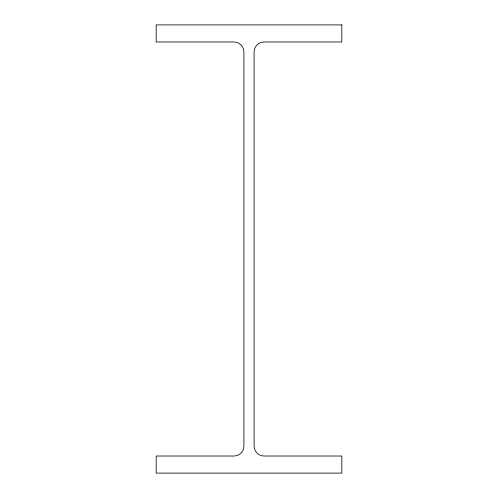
<?xml version="1.0" encoding="UTF-8"?>
<svg xmlns="http://www.w3.org/2000/svg" width="498" height="498" viewBox="0 0 498 498"><rect width="100%" height="100%" fill="white"/><g stroke="black" fill="none" stroke-linecap="round" stroke-linejoin="round"><path stroke-width="0.75" d="M341.821 24.9L156.179 24.9L156.179 41.975L233.948 41.975A9.954 9.954 0 0 1 243.902 51.929L243.902 446.071A9.954 9.954 0 0 1 233.948 456.025L156.179 456.025L156.179 473.1L341.821 473.1L341.821 456.025L264.052 456.025A9.954 9.954 0 0 1 254.098 446.071L254.098 51.929A9.954 9.954 0 0 1 264.052 41.975L341.821 41.975L341.821 24.9"/></g></svg>
